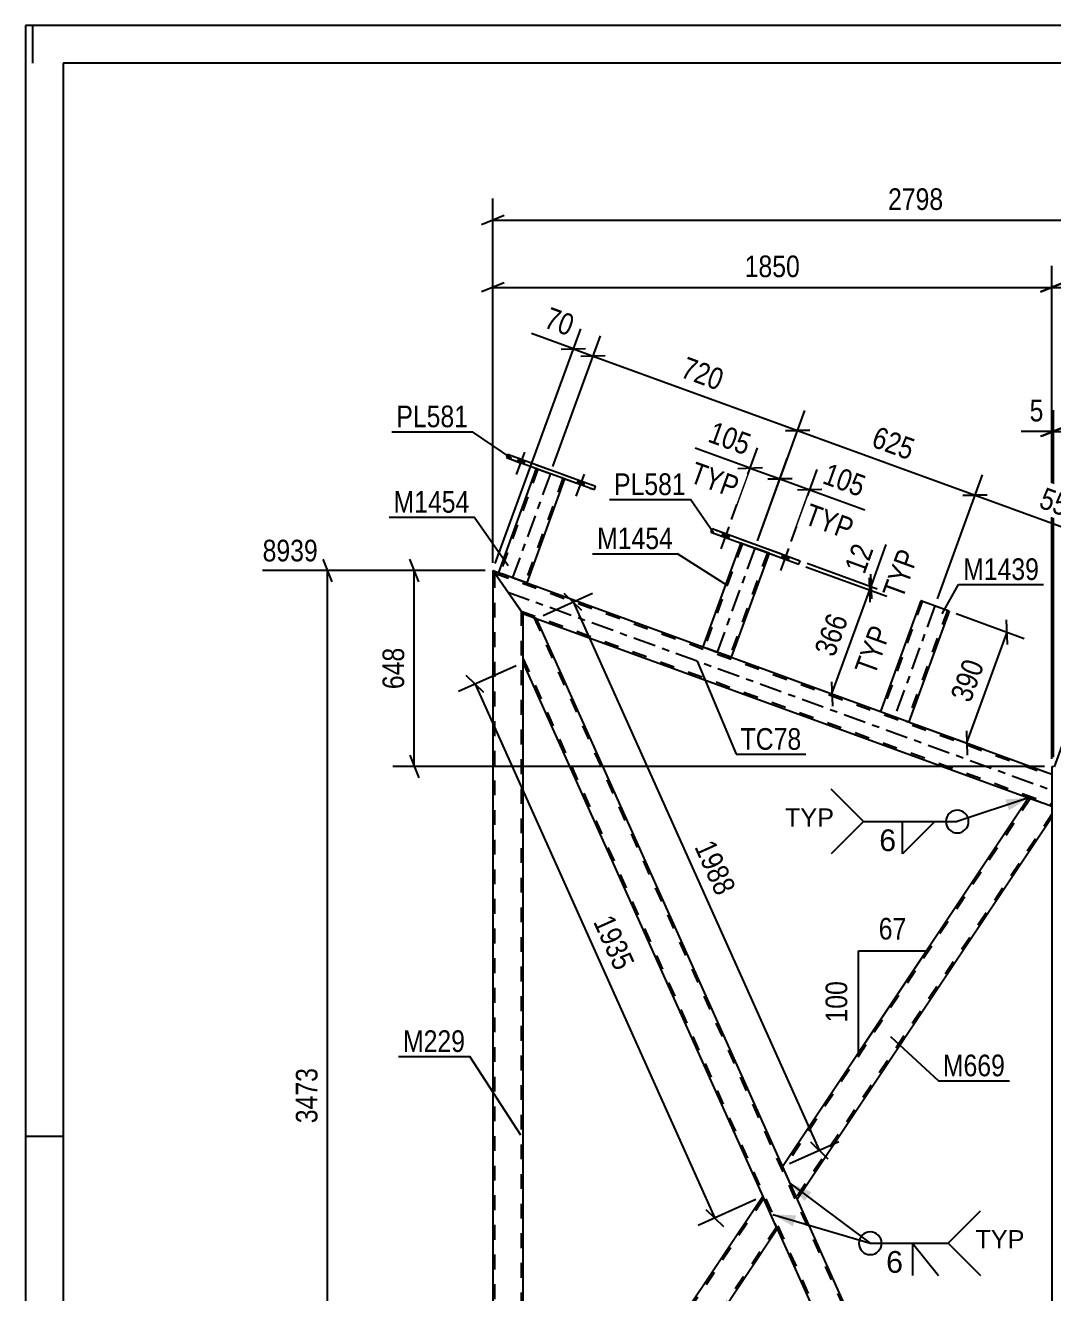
# Model space of a CAD drawing. Header units: millimetres. Extents: x 0 to 841, y 0 to 594.
# Drawn here: x 0 to 136, y 426.4 to 594 of the extents above; entities that cross this region are included whole.
import ezdxf

# ---------------------------------------------------------------- set-up
doc = ezdxf.new("R2010")
doc.units = ezdxf.units.MM
doc.linetypes.add('DXK_LINE_DOT2', pattern=[3.9198, 1.9599, -1.9599])
doc.linetypes.add('DXK_LINE_DOT3', pattern=[5.9187, 2.979, -0.9799, 0.9799, -0.9799])
doc.styles.add('Arial', font='arial.ttf', dxfattribs={"height": 0.2})
doc.styles.add('Arial Narrow', font='ARIALN.TTF', dxfattribs={"height": 0.2})

# ---------------------------------------------------------------- blocks, each defined once
blk = doc.blocks.new('Unknown-682348010-22620')
at = {"color": 5, "linetype": 'Continuous'}
for p, q in [((841, 594), (0, 594)), ((0, 594), (0, 0)), ((1, 589), (1, 594)), ((836, 589), (5, 589)), ((5, 589), (5, 5)), ((5, 447), (0, 447))]:
    blk.add_line(p, q, dxfattribs=at)
blk = doc.blocks.new('Part-682348010-18116 - 18049')
at = {"color": 2, "linetype": 'Continuous'}
for q in [(135.86, 340.47), (136.06, 495.96)]:
    blk.add_line((135.86, 495.96), q, dxfattribs=at)
blk = doc.blocks.new('Part-682348010-18052 - 18049')
at = {"color": 2, "linetype": 'Continuous'}
for p, q in [((62.34, 521.21), (61.86, 521.89)), ((61.86, 521.89), (62.61, 521.62)), ((62.34, 521.21), (65.86, 516.18)), ((64.54, 520.92), (89.67, 511.77)), ((67.62, 515.54), (132.78, 491.82)), ((91.6, 511.07), (113.16, 503.22)), ((116.47, 502.02), (135.86, 494.96))]:
    blk.add_line(p, q, dxfattribs=at)
at = {"color": 7, "linetype": 'DXK_LINE_DOT2'}
for p, q in [((61.86, 521.89), (62, 521.69)), ((62.1, 521.55), (135.86, 494.71)), ((62.61, 521.62), (64.54, 520.92)), ((65.62, 516.52), (135.86, 490.96)), ((65.86, 516.18), (67.62, 515.54)), ((89.67, 511.77), (91.6, 511.07)), ((113.16, 503.22), (116.47, 502.02)), ((135.86, 494.96), (135.86, 490.71)), ((132.78, 491.82), (135.86, 490.71))]:
    blk.add_line(p, q, dxfattribs=at)
at = {"color": 7, "linetype": 'DXK_LINE_DOT3'}
blk.add_line((63.86, 519.04), (135.86, 492.83), dxfattribs=at)
blk = doc.blocks.new('Part-682348010-18117 - 18049')
at = {"color": 2, "linetype": 'Continuous'}
for p, q in [((65.86, 516.18), (61.86, 521.89)), ((61.86, 521.89), (61.86, 383.25)), ((65.86, 509.7), (65.86, 391.55))]:
    blk.add_line(p, q, dxfattribs=at)
at = {"color": 7, "linetype": 'DXK_LINE_DOT2'}
for p, q in [((62.1, 521.55), (62.1, 383.5)), ((65.62, 516.52), (65.62, 387.16)), ((65.86, 516.18), (65.86, 509.7)), ((65.86, 391.55), (65.86, 387.41)), ((65.86, 387.41), (61.86, 383.25))]:
    blk.add_line(p, q, dxfattribs=at)
blk = doc.blocks.new('Bolt-682348010-43802 - 18049')
at = {"linetype": 'Continuous'}
for points in [[(65.12, 536.29), (65.95, 535.99), (66.11, 536.44), (65.29, 536.74)], [(73.02, 533.41), (73.84, 533.11), (74.01, 533.56), (73.18, 533.86)]]:
    blk.add_hatch(color=1, dxfattribs=at).paths.add_polyline_path(points)
at = {"color": 1, "linetype": 'Continuous'}
for p, q in [((66.04, 537.53), (64.97, 534.6)), ((65.29, 536.74), (65.12, 536.29)), ((66.11, 536.44), (65.95, 535.99)), ((73.94, 534.65), (72.87, 531.72)), ((73.18, 533.86), (73.02, 533.41)), ((74.01, 533.56), (73.84, 533.11))]:
    blk.add_line(p, q, dxfattribs=at)
blk = doc.blocks.new('Part-682348010-18055 - 18049')
at = {"color": 2, "linetype": 'Continuous'}
for p, q in [((97.58, 439.08), (65.86, 391.55)), ((99.52, 434.78), (97.58, 439.08)), ((67.38, 386.63), (99.52, 434.78)), ((65.86, 391.55), (65.86, 387.41))]:
    blk.add_line(p, q, dxfattribs=at)
at = {"color": 7, "linetype": 'DXK_LINE_DOT2'}
for p, q in [((97.7, 438.82), (65.86, 391.12)), ((99.4, 435.03), (67.15, 386.71)), ((65.86, 387.41), (66.14, 387.7)), ((66.37, 387.48), (66.03, 387.12)), ((66.14, 387.7), (66.37, 387.48)), ((66.03, 387.12), (67.38, 386.63))]:
    blk.add_line(p, q, dxfattribs=at)
blk = doc.blocks.new('Part-682348010-43798 - 18049')
at = {"color": 2, "linetype": 'Continuous'}
for p, q in [((118.49, 517.88), (113.16, 503.22)), ((122.25, 516.52), (116.92, 501.86)), ((118.49, 517.88), (118.49, 517.88)), ((122.25, 516.52), (118.49, 517.88)), ((122.25, 516.52), (122.25, 516.52)), ((113.16, 503.22), (116.92, 501.86))]:
    blk.add_line(p, q, dxfattribs=at)
at = {"color": 7, "linetype": 'DXK_LINE_DOT2'}
for p, q in [((118.71, 517.8), (113.39, 503.14)), ((122.02, 516.6), (116.69, 501.94)), ((122.25, 516.52), (118.49, 517.88)), ((118.49, 517.88), (118.49, 517.88)), ((118.71, 517.8), (118.71, 517.8)), ((118.73, 517.79), (118.76, 517.78)), ((122.02, 516.6), (122.02, 516.6)), ((122.25, 516.52), (122.25, 516.52)), ((113.16, 503.22), (116.92, 501.86))]:
    blk.add_line(p, q, dxfattribs=at)
at = {"color": 7, "linetype": 'DXK_LINE_DOT3'}
blk.add_line((120.37, 517.2), (115.04, 502.54), dxfattribs=at)
blk = doc.blocks.new('Part-682348010-18057 - 18049')
at = {"color": 2, "linetype": 'Continuous'}
for p, q in [((67.62, 515.54), (65.86, 516.18)), ((65.86, 516.18), (65.86, 509.7)), ((67.62, 515.54), (100.2, 443.01)), ((65.86, 509.7), (97.58, 439.08)), ((102.14, 438.7), (135.86, 363.63)), ((99.52, 434.78), (131.65, 363.24))]:
    blk.add_line(p, q, dxfattribs=at)
at = {"color": 7, "linetype": 'DXK_LINE_DOT2'}
for p, q in [((67.31, 515.65), (135.86, 363.04)), ((65.86, 510.29), (131.97, 363.12)), ((100.2, 443.01), (102.14, 438.7)), ((97.58, 439.08), (99.52, 434.78)), ((131.65, 363.24), (135.86, 361.71)), ((135.86, 361.71), (135.86, 363.63))]:
    blk.add_line(p, q, dxfattribs=at)
blk = doc.blocks.new('Part-682348010-18087 - 18049')
at = {"color": 2, "linetype": 'Continuous'}
for p, q in [((132.78, 491.82), (100.2, 443.01)), ((132.78, 491.82), (132.82, 491.81)), ((132.82, 491.81), (133.25, 491.66)), ((133.25, 491.66), (135.86, 490.71)), ((135.86, 489.23), (102.14, 438.7)), ((100.2, 443.01), (100.44, 442.49)), ((100.44, 442.49), (102.14, 438.7))]:
    blk.add_line(p, q, dxfattribs=at)
at = {"color": 7, "linetype": 'DXK_LINE_DOT2'}
for p, q in [((133.01, 491.74), (100.32, 442.75)), ((133.25, 491.66), (132.92, 491.78)), ((135.86, 489.66), (102.02, 438.96)), ((135.86, 490.71), (135.86, 489.23)), ((100.27, 442.86), (100.2, 443.01))]:
    blk.add_line(p, q, dxfattribs=at)
blk = doc.blocks.new('Bolt-682348010-43800 - 18049')
at = {"linetype": 'Continuous'}
for points in [[(92.19, 526.44), (93.01, 526.14), (93.18, 526.59), (92.35, 526.89)], [(100.08, 523.56), (100.91, 523.26), (101.07, 523.71), (100.24, 524.01)]]:
    blk.add_hatch(color=1, dxfattribs=at).paths.add_polyline_path(points)
at = {"color": 1, "linetype": 'Continuous'}
for p, q in [((93.1, 527.68), (92.04, 524.75)), ((92.35, 526.89), (92.19, 526.44)), ((93.18, 526.59), (93.01, 526.14)), ((101, 524.8), (99.93, 521.87)), ((100.24, 524.01), (100.08, 523.56)), ((101.07, 523.71), (100.91, 523.26))]:
    blk.add_line(p, q, dxfattribs=at)
blk = doc.blocks.new('Part-682348010-43795 - 18049')
at = {"color": 2, "linetype": 'Continuous'}
for p, q in [((90.88, 527.42), (90.72, 526.97)), ((90.72, 526.97), (102.37, 522.73)), ((90.88, 527.42), (102.54, 523.18)), ((102.37, 522.73), (102.54, 523.18))]:
    blk.add_line(p, q, dxfattribs=at)
at = {"color": 7, "linetype": 'DXK_LINE_DOT2'}
for p, q in [((90.72, 526.97), (102.37, 522.73)), ((90.88, 527.42), (102.54, 523.18))]:
    blk.add_line(p, q, dxfattribs=at)
blk = doc.blocks.new('Part-682348010-43796 - 18049')
at = {"color": 2, "linetype": 'Continuous'}
for p, q in [((67.6, 535.38), (62.61, 521.62)), ((71.36, 534.02), (66.36, 520.26)), ((62.61, 521.62), (63.06, 521.46)), ((66.36, 520.26), (63.06, 521.46))]:
    blk.add_line(p, q, dxfattribs=at)
at = {"color": 7, "linetype": 'DXK_LINE_DOT2'}
for p, q in [((67.83, 535.3), (62.83, 521.54)), ((71.36, 534.02), (67.6, 535.38)), ((67.6, 535.38), (67.6, 535.38)), ((67.6, 535.38), (71.36, 534.02)), ((67.6, 535.38), (67.6, 535.38)), ((67.83, 535.3), (67.83, 535.3)), ((71.14, 534.1), (66.14, 520.34)), ((71.14, 534.1), (71.14, 534.1)), ((71.36, 534.02), (71.36, 534.02)), ((71.36, 534.02), (71.36, 534.02)), ((71.36, 534.02), (71.36, 534.02)), ((62.61, 521.62), (66.36, 520.26)), ((62.83, 521.54), (62.85, 521.53)), ((62.85, 521.53), (62.97, 521.49))]:
    blk.add_line(p, q, dxfattribs=at)
at = {"color": 7, "linetype": 'DXK_LINE_DOT3'}
blk.add_line((69.48, 534.7), (64.48, 520.94), dxfattribs=at)
blk = doc.blocks.new('Part-682348010-43794 - 18049')
at = {"color": 2, "linetype": 'Continuous'}
for p, q in [((94.67, 525.53), (89.67, 511.77)), ((98.42, 524.17), (93.43, 510.41)), ((89.67, 511.77), (90.12, 511.61)), ((93.43, 510.41), (90.12, 511.61))]:
    blk.add_line(p, q, dxfattribs=at)
at = {"color": 7, "linetype": 'DXK_LINE_DOT2'}
for p, q in [((94.89, 525.45), (89.89, 511.69)), ((98.43, 524.17), (94.67, 525.53)), ((94.67, 525.53), (94.67, 525.53)), ((94.67, 525.53), (98.43, 524.17)), ((94.67, 525.53), (94.67, 525.53)), ((94.89, 525.45), (94.89, 525.45)), ((98.2, 524.25), (93.2, 510.49)), ((98.2, 524.25), (98.2, 524.25)), ((98.43, 524.17), (98.42, 524.17)), ((98.42, 524.17), (98.43, 524.17)), ((98.43, 524.17), (98.43, 524.17)), ((89.67, 511.77), (93.43, 510.41)), ((89.89, 511.69), (89.91, 511.68)), ((89.91, 511.68), (90.03, 511.64))]:
    blk.add_line(p, q, dxfattribs=at)
at = {"color": 7, "linetype": 'DXK_LINE_DOT3'}
blk.add_line((96.55, 524.85), (91.55, 511.09), dxfattribs=at)
blk = doc.blocks.new('Part-682348010-43797 - 18049')
at = {"color": 2, "linetype": 'Continuous'}
for p, q in [((63.82, 537.27), (63.66, 536.82)), ((63.66, 536.82), (75.31, 532.58)), ((63.82, 537.27), (75.47, 533.03)), ((75.31, 532.58), (75.47, 533.03))]:
    blk.add_line(p, q, dxfattribs=at)
at = {"color": 7, "linetype": 'DXK_LINE_DOT2'}
for p, q in [((63.66, 536.82), (75.31, 532.58)), ((63.82, 537.27), (75.47, 533.03))]:
    blk.add_line(p, q, dxfattribs=at)
blk = doc.blocks.new('Bolt-682348010-43799 - 18049')
at = {"linetype": 'Continuous'}
for points in [[(92.19, 526.44), (93.01, 526.14), (93.18, 526.59), (92.35, 526.89)], [(100.08, 523.56), (100.91, 523.26), (101.07, 523.71), (100.24, 524.01)]]:
    blk.add_hatch(color=1, dxfattribs=at).paths.add_polyline_path(points)
at = {"color": 1, "linetype": 'Continuous'}
for p, q in [((93.1, 527.68), (92.04, 524.75)), ((92.35, 526.89), (92.19, 526.44)), ((93.18, 526.59), (93.01, 526.14)), ((101, 524.8), (99.93, 521.87)), ((100.24, 524.01), (100.08, 523.56)), ((101.07, 523.71), (100.91, 523.26))]:
    blk.add_line(p, q, dxfattribs=at)
blk = doc.blocks.new('Bolt-682348010-43801 - 18049')
at = {"linetype": 'Continuous'}
for points in [[(65.12, 536.29), (65.95, 535.99), (66.11, 536.44), (65.29, 536.74)], [(73.02, 533.41), (73.84, 533.11), (74.01, 533.56), (73.18, 533.86)]]:
    blk.add_hatch(color=1, dxfattribs=at).paths.add_polyline_path(points)
at = {"color": 1, "linetype": 'Continuous'}
for p, q in [((66.04, 537.53), (64.97, 534.6)), ((65.29, 536.74), (65.12, 536.29)), ((66.11, 536.44), (65.95, 535.99)), ((73.94, 534.65), (72.87, 531.72)), ((73.18, 533.86), (73.02, 533.41)), ((74.01, 533.56), (73.84, 533.11))]:
    blk.add_line(p, q, dxfattribs=at)
blk = doc.blocks.new('StraightDimension-682348010-34997 - 18049')
at = {"color": 7, "linetype": 'Continuous'}
for p, q in [((64.95, 509.29), (57.33, 505.87)), ((60.68, 505.73), (58.36, 507.98)), ((59.52, 506.86), (91.24, 436.23)), ((96.67, 438.67), (89.05, 435.25)), ((90.08, 437.36), (92.4, 435.11))]:
    blk.add_line(p, q, dxfattribs=at)
at = {"color": 0}
blk.add_wipeout([(77.81, 467.97), (81.64, 469.69), (78.15, 477.46), (74.32, 475.73)], dxfattribs=at)
at = {"color": 3, "style": 'Arial Narrow'}
blk.add_text('1935', height=2.863, rotation=-65.8099, dxfattribs=at).set_placement((75.11, 475.43))
blk = doc.blocks.new('StraightDimension-682348010-48130 - 18049')
at = {"color": 7, "linetype": 'Continuous'}
for p, q in [((96.89, 525.79), (100.84, 536.68)), ((101.34, 525.74), (104.79, 535.25)), ((98.26, 533.95), (101.49, 534.06)), ((99.87, 534.01), (103.82, 532.57)), ((105.43, 532.62), (102.2, 532.52))]:
    blk.add_line(p, q, dxfattribs=at)
at = {"color": 0}
blk.add_wipeout([(110.85, 530.82), (112.29, 534.76), (106, 537.04), (104.57, 533.1)], dxfattribs=at)
at = {"color": 7, "linetype": 'Continuous'}
blk.add_line((103.82, 532.57), (111.09, 529.93), dxfattribs=at)
at = {"color": 0, "linetype": 'Continuous'}
blk.add_wipeout([(109.28, 525.16), (110.71, 529.11), (103.58, 531.7), (102.14, 527.75)], dxfattribs=at)
at = {"color": 7, "linetype": 'Continuous'}
blk.add_line((103.82, 532.57), (111.09, 529.93), dxfattribs=at)
at = {"color": 3, "style": 'Arial Narrow'}
blk.add_text('105', height=2.863, rotation=-19.9618, dxfattribs=at).set_placement((105.34, 533.46))
at = {"color": 3, "linetype": 'Continuous', "style": 'Arial Narrow'}
blk.add_text('TYP', height=2.863, rotation=-19.9618, dxfattribs=at).set_placement((102.91, 528.11))
blk = doc.blocks.new('StraightDimension-682348010-48107 - 18049')
at = {"color": 7, "linetype": 'Continuous'}
for p, q in [((103.31, 522.39), (114.01, 518.49)), ((103.47, 522.84), (114.18, 518.94)), ((111.87, 521.38), (111.97, 518.15)), ((111.81, 517.7), (111.71, 520.92)), ((111.76, 519.31), (111.92, 519.76))]:
    blk.add_line(p, q, dxfattribs=at)
at = {"color": 0}
blk.add_wipeout([(113.06, 525.07), (109.11, 526.51), (107.45, 521.95), (111.4, 520.51)], dxfattribs=at)
at = {"color": 7, "linetype": 'Continuous'}
blk.add_line((111.92, 519.76), (113.94, 525.31), dxfattribs=at)
at = {"color": 0, "linetype": 'Continuous'}
blk.add_wipeout([(119.02, 524.36), (115.08, 525.79), (112.48, 518.66), (116.43, 517.23)], dxfattribs=at)
at = {"color": 7, "linetype": 'Continuous'}
blk.add_line((111.92, 519.76), (113.94, 525.31), dxfattribs=at)
at = {"color": 3, "style": 'Arial Narrow'}
blk.add_text('12', height=2.863, rotation=69.9925, dxfattribs=at).set_placement((111.04, 521.28))
at = {"color": 3, "linetype": 'Continuous', "style": 'Arial Narrow'}
blk.add_text('TYP', height=2.863, rotation=69.9925, dxfattribs=at).set_placement((116.07, 517.99))
blk = doc.blocks.new('StraightDimension-682348010-34611 - 18049')
at = {"color": 7, "linetype": 'Continuous'}
for p, q in [((52.08, 520.39), (50.88, 523.39)), ((60.86, 521.89), (48.63, 521.89)), ((51.48, 495.96), (51.48, 521.89)), ((50.88, 497.46), (52.08, 494.46)), ((134.86, 495.96), (48.63, 495.96))]:
    blk.add_line(p, q, dxfattribs=at)
at = {"color": 0}
blk.add_wipeout([(50.73, 512.27), (46.53, 512.27), (46.53, 505.59), (50.73, 505.59)], dxfattribs=at)
at = {"color": 3, "style": 'Arial Narrow'}
blk.add_text('648', height=2.863, rotation=90.0002, dxfattribs=at).set_placement((50.13, 506.19))
blk = doc.blocks.new('StraightDimension-682348010-34671 - 18049')
at = {"color": 7, "linetype": 'Continuous'}
for p, q in [((40.61, 520.39), (39.41, 523.39)), ((60.86, 521.89), (31.4, 521.89)), ((40.01, 382.96), (40.01, 521.89)), ((39.41, 384.46), (40.61, 381.46)), ((61.03, 382.96), (31.4, 382.96))]:
    blk.add_line(p, q, dxfattribs=at)
at = {"color": 0, "linetype": 'Continuous'}
blk.add_wipeout([(39.31, 522.49), (39.31, 526.69), (30.8, 526.69), (30.8, 522.49)], dxfattribs=at)
at = {"color": 0}
blk.add_wipeout([(39.26, 456.68), (35.06, 456.68), (35.06, 448.17), (39.26, 448.17)], dxfattribs=at)
at = {"color": 3, "linetype": 'Continuous', "style": 'Arial Narrow'}
blk.add_text('8939', height=2.863, dxfattribs=at).set_placement((31.4, 523.09))
at = {"color": 3, "style": 'Arial Narrow'}
blk.add_text('3473', height=2.863, rotation=90.0002, dxfattribs=at).set_placement((38.66, 448.77))
blk = doc.blocks.new('AngleDimension-682348010-34931 - 18049')
at = {"color": 7, "linetype": 'Continuous'}
for p, q in [((110.27, 471.57), (119.26, 471.57)), ((110.27, 458.09), (119.26, 471.57)), ((110.27, 458.09), (110.27, 471.57)), ((118.88, 470.99), (119.26, 471.57))]:
    blk.add_line(p, q, dxfattribs=at)
at = {"color": 0}
for points in [[(117.2, 472.47), (117.2, 476.67), (112.34, 476.67), (112.34, 472.47)], [(109.37, 468.17), (105.17, 468.17), (105.17, 461.49), (109.37, 461.49)]]:
    blk.add_wipeout(points, dxfattribs=at)
at = {"color": 3, "style": 'Arial Narrow'}
blk.add_text('67', height=2.863, dxfattribs=at).set_placement((112.94, 473.07))
blk.add_text('100', height=2.863, rotation=90.0002, dxfattribs=at).set_placement((108.77, 462.09))
blk = doc.blocks.new('StraightDimension-682348010-34964 - 18049')
at = {"color": 7, "linetype": 'Continuous'}
for p, q in [((68.54, 515.95), (75.08, 518.89)), ((73.64, 516.6), (71.32, 518.84)), ((72.48, 517.72), (105.06, 445.19)), ((101.12, 443.42), (107.66, 446.36)), ((103.9, 446.31), (106.22, 444.07))]:
    blk.add_line(p, q, dxfattribs=at)
at = {"color": 0}
blk.add_wipeout([(91.2, 477.88), (95.03, 479.6), (91.54, 487.37), (87.71, 485.65)], dxfattribs=at)
at = {"color": 3, "style": 'Arial Narrow'}
blk.add_text('1988', height=2.863, rotation=-65.8099, dxfattribs=at).set_placement((88.5, 485.34))
blk = doc.blocks.new('StraightDimension-682348010-40985 - 18049')
at = {"color": 7, "linetype": 'Continuous'}
for p, q in [((61.86, 522.89), (61.86, 571.08)), ((173.79, 493.44), (173.79, 571.08)), ((63.36, 568.83), (60.36, 567.63)), ((172.29, 567.63), (175.29, 568.83)), ((61.86, 568.23), (173.79, 568.23))]:
    blk.add_line(p, q, dxfattribs=at)
at = {"color": 0}
blk.add_wipeout([(122.08, 568.98), (122.08, 573.18), (113.57, 573.18), (113.57, 568.98)], dxfattribs=at)
at = {"color": 3, "style": 'Arial Narrow'}
blk.add_text('2798', height=2.863, dxfattribs=at).set_placement((114.17, 569.58))
blk = doc.blocks.new('StraightDimension-682348010-47891 - 18049')
at = {"color": 7, "linetype": 'Continuous'}
for p, q in [((136.06, 497.2), (136.06, 543.11)), ((155.66, 497.2), (155.66, 543.11)), ((137.56, 540.86), (134.56, 539.66)), ((136.06, 540.26), (155.66, 540.26)), ((154.16, 539.66), (157.16, 540.86))]:
    blk.add_line(p, q, dxfattribs=at)
at = {"color": 0}
blk.add_wipeout([(149.2, 541.01), (149.2, 545.21), (142.52, 545.21), (142.52, 541.01)], dxfattribs=at)
at = {"color": 3, "style": 'Arial Narrow'}
blk.add_text('490', height=2.863, dxfattribs=at).set_placement((143.12, 541.61))
blk = doc.blocks.new('StraightDimension-682348010-41191 - 18049')
at = {"color": 7, "linetype": 'Continuous'}
for p, q in [((135.86, 496.96), (135.86, 562.19)), ((155.86, 496.96), (155.86, 562.19)), ((137.36, 559.94), (134.36, 558.74)), ((154.36, 558.74), (157.36, 559.94)), ((135.86, 559.34), (155.86, 559.34))]:
    blk.add_line(p, q, dxfattribs=at)
at = {"color": 0}
blk.add_wipeout([(149.2, 560.09), (149.2, 564.29), (142.52, 564.29), (142.52, 560.09)], dxfattribs=at)
at = {"color": 3, "style": 'Arial Narrow'}
blk.add_text('500', height=2.863, dxfattribs=at).set_placement((143.12, 560.69))
blk = doc.blocks.new('StraightDimension-682348010-41192 - 18049')
at = {"color": 7, "linetype": 'Continuous'}
for p, q in [((61.86, 522.89), (61.86, 562.19)), ((135.86, 496.96), (135.86, 562.19)), ((63.36, 559.94), (60.36, 558.74)), ((134.36, 558.74), (137.36, 559.94)), ((61.86, 559.34), (135.86, 559.34))]:
    blk.add_line(p, q, dxfattribs=at)
at = {"color": 0}
blk.add_wipeout([(103.12, 560.09), (103.12, 564.29), (94.6, 564.29), (94.6, 560.09)], dxfattribs=at)
at = {"color": 3, "style": 'Arial Narrow'}
blk.add_text('1850', height=2.863, dxfattribs=at).set_placement((95.2, 560.69))
blk = doc.blocks.new('StraightDimension-682348010-47892 - 18049')
at = {"color": 7, "linetype": 'Continuous'}
for p, q in [((135.86, 496.96), (135.86, 543.11)), ((136.06, 497.2), (136.06, 543.11)), ((134.36, 539.66), (137.36, 540.86)), ((137.56, 540.86), (134.56, 539.66)), ((135.86, 540.26), (136.06, 540.26))]:
    blk.add_line(p, q, dxfattribs=at)
at = {"color": 0}
blk.add_wipeout([(135.33, 541.01), (135.33, 545.21), (132.31, 545.21), (132.31, 541.01)], dxfattribs=at)
at = {"color": 7, "linetype": 'Continuous'}
blk.add_line((135.86, 540.26), (131.78, 540.26), dxfattribs=at)
blk.add_line((135.86, 540.26), (131.78, 540.26), dxfattribs=at)
at = {"color": 3, "style": 'Arial Narrow'}
blk.add_text('5', height=2.86, dxfattribs=at).set_placement((132.91, 541.61))
blk = doc.blocks.new('StraightDimension-682348010-48047 - 18049')
at = {"color": 7, "linetype": 'Continuous'}
for p, q in [((120.71, 518.14), (126.67, 534.52)), ((127.31, 531.89), (124.08, 531.79)), ((125.7, 531.84), (146.52, 524.26)), ((136.2, 495.9), (147.5, 526.94)), ((144.91, 524.21), (148.14, 524.31))]:
    blk.add_line(p, q, dxfattribs=at)
at = {"color": 0}
blk.add_wipeout([(139.51, 527.61), (140.94, 531.56), (134.66, 533.85), (133.23, 529.9)], dxfattribs=at)
at = {"color": 3, "style": 'Arial Narrow'}
blk.add_text('554', height=2.863, rotation=-20.002, dxfattribs=at).set_placement((133.99, 530.26))
blk = doc.blocks.new('StraightDimension-682348010-48048 - 18049')
at = {"color": 7, "linetype": 'Continuous'}
for p, q in [((96.89, 525.79), (103.18, 543.07)), ((103.82, 540.45), (100.59, 540.34)), ((102.2, 540.39), (125.7, 531.84)), ((120.71, 518.14), (126.67, 534.52)), ((124.08, 531.79), (127.31, 531.89))]:
    blk.add_line(p, q, dxfattribs=at)
at = {"color": 0}
blk.add_wipeout([(117.35, 535.68), (118.78, 539.63), (112.5, 541.91), (111.07, 537.97)], dxfattribs=at)
at = {"color": 3, "style": 'Arial Narrow'}
blk.add_text('625', height=2.863, rotation=-20.002, dxfattribs=at).set_placement((111.83, 538.33))
blk = doc.blocks.new('StraightDimension-682348010-48049 - 18049')
at = {"color": 7, "linetype": 'Continuous'}
for p, q in [((69.82, 535.64), (76.11, 552.92)), ((76.75, 550.3), (73.53, 550.19)), ((75.14, 550.24), (102.2, 540.39)), ((96.89, 525.79), (103.18, 543.07)), ((100.59, 540.34), (103.82, 540.45))]:
    blk.add_line(p, q, dxfattribs=at)
at = {"color": 0}
blk.add_wipeout([(92.07, 544.88), (93.51, 548.83), (87.22, 551.11), (85.79, 547.17)], dxfattribs=at)
at = {"color": 3, "style": 'Arial Narrow'}
blk.add_text('720', height=2.863, rotation=-20.002, dxfattribs=at).set_placement((86.56, 547.53))
blk = doc.blocks.new('StraightDimension-682348010-48131 - 18049')
at = {"color": 7, "linetype": 'Continuous'}
for p, q in [((93.45, 528.62), (96.9, 538.12)), ((96.89, 525.79), (100.84, 536.69)), ((94.31, 535.39), (97.54, 535.49)), ((95.93, 535.44), (99.87, 534.01)), ((101.49, 534.06), (98.26, 533.96))]:
    blk.add_line(p, q, dxfattribs=at)
at = {"color": 0}
blk.add_wipeout([(95.69, 536.33), (97.12, 540.27), (90.84, 542.56), (89.4, 538.61)], dxfattribs=at)
at = {"color": 7, "linetype": 'Continuous'}
blk.add_line((95.93, 535.44), (88.66, 538.08), dxfattribs=at)
at = {"color": 0, "linetype": 'Continuous'}
blk.add_wipeout([(94.11, 530.68), (95.55, 534.63), (88.42, 537.22), (86.98, 533.27)], dxfattribs=at)
at = {"color": 7, "linetype": 'Continuous'}
blk.add_line((95.93, 535.44), (88.66, 538.08), dxfattribs=at)
at = {"color": 3, "style": 'Arial Narrow'}
blk.add_text('105', height=2.863, rotation=-19.9618, dxfattribs=at).set_placement((90.17, 538.97))
at = {"color": 3, "linetype": 'Continuous', "style": 'Arial Narrow'}
blk.add_text('TYP', height=2.863, rotation=-19.9618, dxfattribs=at).set_placement((87.75, 533.63))
blk = doc.blocks.new('StraightDimension-682348010-48050 - 18049')
at = {"color": 7, "linetype": 'Continuous'}
for p, q in [((62.2, 522.83), (73.5, 553.87)), ((69.82, 535.64), (76.11, 552.92)), ((70.91, 551.15), (74.14, 551.25)), ((72.53, 551.2), (75.14, 550.24)), ((76.75, 550.3), (73.53, 550.19))]:
    blk.add_line(p, q, dxfattribs=at)
at = {"color": 0}
blk.add_wipeout([(72.29, 552.08), (73.73, 556.03), (69.16, 557.69), (67.73, 553.74)], dxfattribs=at)
at = {"color": 7, "linetype": 'Continuous'}
blk.add_line((72.53, 551.2), (66.98, 553.22), dxfattribs=at)
blk.add_line((72.53, 551.2), (66.98, 553.22), dxfattribs=at)
at = {"color": 3, "style": 'Arial Narrow'}
blk.add_text('70', height=2.863, rotation=-20.002, dxfattribs=at).set_placement((68.49, 554.1))
blk = doc.blocks.new('StraightDimension-682348010-48108 - 18049')
at = {"color": 7, "linetype": 'Continuous'}
for p, q in [((103.31, 522.39), (114.01, 518.49)), ((111.81, 517.7), (111.71, 520.92)), ((106.75, 505.55), (111.76, 519.31)), ((94.37, 510.06), (109.01, 504.73)), ((106.7, 507.17), (106.8, 503.94))]:
    blk.add_line(p, q, dxfattribs=at)
at = {"color": 0}
blk.add_wipeout([(109.69, 515.83), (105.75, 517.27), (103.46, 510.99), (107.41, 509.55)], dxfattribs=at)
at = {"color": 0, "linetype": 'Continuous'}
blk.add_wipeout([(115.35, 514.25), (111.4, 515.69), (108.8, 508.56), (112.75, 507.12)], dxfattribs=at)
at = {"color": 3, "style": 'Arial Narrow'}
blk.add_text('366', height=2.863, rotation=69.9925, dxfattribs=at).set_placement((107.05, 510.32))
at = {"color": 3, "linetype": 'Continuous', "style": 'Arial Narrow'}
blk.add_text('TYP', height=2.863, rotation=69.9925, dxfattribs=at).set_placement((112.39, 507.89))
blk = doc.blocks.new('StraightDimension-682348010-48141 - 18049')
at = {"color": 7, "linetype": 'Continuous'}
for p, q in [((123.19, 516.18), (132.18, 512.91)), ((129.97, 512.11), (129.87, 515.34)), ((124.6, 499.07), (129.92, 513.73)), ((117.86, 501.51), (126.85, 498.25)), ((124.55, 500.68), (124.65, 497.45))]:
    blk.add_line(p, q, dxfattribs=at)
at = {"color": 0}
blk.add_wipeout([(127.7, 509.8), (123.75, 511.23), (121.47, 504.95), (125.41, 503.51)], dxfattribs=at)
at = {"color": 3, "style": 'Arial Narrow'}
blk.add_text('390', height=2.863, rotation=70.0384, dxfattribs=at).set_placement((125.06, 504.28))
blk = doc.blocks.new('Mark-682348010-34865 - 18049')
at = {"color": 0}
blk.add_wipeout([(102.7, 498.17), (102.7, 501.17), (94.66, 501.17), (94.66, 498.17)], dxfattribs=at)
blk.add_wipeout([(102.7, 498.17), (102.7, 501.17), (94.66, 501.17), (94.66, 498.17)], dxfattribs=at)
at = {"color": 30, "linetype": 'Continuous'}
for p, q in [((88.89, 509.9), (94.06, 497.57)), ((94.06, 497.57), (103.3, 497.57))]:
    blk.add_line(p, q, dxfattribs=at)
at = {"color": 3, "style": 'Arial Narrow'}
blk.add_text('TC78', height=2.863, dxfattribs=at).set_placement((94.66, 498.17))
blk = doc.blocks.new('Mark-682348010-43877 - 18049')
at = {"color": 0}
blk.add_wipeout([(87.41, 531.87), (87.41, 534.87), (77.91, 534.87), (77.91, 531.87)], dxfattribs=at)
blk.add_wipeout([(87.41, 531.87), (87.41, 534.87), (77.91, 534.87), (77.91, 531.87)], dxfattribs=at)
at = {"color": 30, "linetype": 'Continuous'}
for p in [(77.31, 531.27), (91.06, 526.85)]:
    blk.add_line(p, (88.01, 531.27), dxfattribs=at)
at = {"color": 3, "style": 'Arial Narrow'}
blk.add_text('PL581', height=2.863, dxfattribs=at).set_placement((77.91, 531.87))
blk = doc.blocks.new('Mark-682348010-34892 - 18049')
at = {"color": 0}
blk.add_wipeout([(129.65, 454.98), (129.65, 457.98), (121.43, 457.98), (121.43, 454.98)], dxfattribs=at)
blk.add_wipeout([(129.65, 454.98), (129.65, 457.98), (121.43, 457.98), (121.43, 454.98)], dxfattribs=at)
at = {"color": 30, "linetype": 'Continuous'}
for p, q in [((114.49, 460.26), (120.83, 454.38)), ((120.83, 454.38), (130.25, 454.38))]:
    blk.add_line(p, q, dxfattribs=at)
at = {"color": 3, "style": 'Arial Narrow'}
blk.add_text('M669', height=2.863, dxfattribs=at).set_placement((121.43, 454.98))
blk = doc.blocks.new('Mark-682348010-34901 - 18049')
at = {"color": 0}
blk.add_wipeout([(58.21, 458.2), (58.21, 461.2), (49.98, 461.2), (49.98, 458.2)], dxfattribs=at)
blk.add_wipeout([(58.21, 458.2), (58.21, 461.2), (49.98, 461.2), (49.98, 458.2)], dxfattribs=at)
at = {"color": 30, "linetype": 'Continuous'}
for p in [(49.38, 457.6), (65.58, 447.2)]:
    blk.add_line(p, (58.81, 457.6), dxfattribs=at)
at = {"color": 3, "style": 'Arial Narrow'}
blk.add_text('M229', height=2.863, dxfattribs=at).set_placement((49.98, 458.2))
blk = doc.blocks.new('WeldMark-682348010-35387 - 18049')
at = {"linetype": 'Continuous'}
for points in [[(103.12, 438.46), (101.17, 440.86), (104.02, 439.66)], [(101.58, 435.14), (98.91, 436.71), (102, 436.58)]]:
    blk.add_hatch(color=30, dxfattribs=at).paths.add_polyline_path(points)
at = {"color": 30, "linetype": 'Continuous'}
for p in [(101.17, 440.86), (98.91, 436.71)]:
    blk.add_line(p, (111.82, 432.89), dxfattribs=at)
at = {"color": 3, "linetype": 'Continuous'}
for p, q in [((122.14, 432.89), (126.43, 437.18)), ((117.43, 432.89), (120.85, 428.61)), ((117.43, 432.89), (117.43, 428.61)), ((122.14, 432.89), (126.43, 428.61))]:
    blk.add_line(p, q, dxfattribs=at)
blk.add_arc((111.82, 432.89), 1.5, 90, 270, dxfattribs=at)
at = {"color": 0}
blk.add_wipeout([(116.34, 428.79), (116.34, 432.19), (113.72, 432.19), (113.72, 428.79)], dxfattribs=at)
at = {"color": 30, "linetype": 'Continuous'}
blk.add_line((111.82, 432.89), (122.14, 432.89), dxfattribs=at)
at = {"color": 3, "linetype": 'Continuous'}
blk.add_arc((111.82, 432.89), 1.5, 270, 90, dxfattribs=at)
at = {"color": 3, "style": 'Arial'}
blk.add_text('6', height=2.87, dxfattribs=at).set_placement((113.92, 428.99))
at = {"color": 0, "linetype": 'Continuous'}
blk.add_wipeout([(132.22, 432.24), (132.22, 434.74), (125.74, 434.74), (125.74, 432.24)], dxfattribs=at)
blk.add_wipeout([(132.22, 432.24), (132.22, 434.74), (125.74, 434.74), (125.74, 432.24)], dxfattribs=at)
at = {"color": 3, "linetype": 'Continuous', "style": 'Arial'}
blk.add_text('TYP', height=2.388, dxfattribs=at).set_placement((125.74, 432.24))
blk = doc.blocks.new('WeldMark-682348010-35823 - 18049')
at = {"linetype": 'Continuous'}
blk.add_hatch(color=30, dxfattribs=at).paths.add_polyline_path([(129.7, 491.59), (132.78, 491.82), (130.17, 490.16)])
at = {"color": 3, "linetype": 'Continuous'}
for q in [(106.63, 492.96), (106.63, 484.39)]:
    blk.add_line((110.91, 488.67), q, dxfattribs=at)
at = {"color": 30, "linetype": 'Continuous'}
blk.add_line((132.78, 491.82), (123.34, 488.67), dxfattribs=at)
at = {"color": 3, "linetype": 'Continuous'}
for start, end in [(90, 270), (270, 90)]:
    blk.add_arc((123.34, 488.67), 1.5, start, end, dxfattribs=at)
at = {"color": 0}
blk.add_wipeout([(115.44, 484.57), (115.44, 487.97), (112.81, 487.97), (112.81, 484.57)], dxfattribs=at)
at = {"color": 30, "linetype": 'Continuous'}
blk.add_line((110.91, 488.67), (123.34, 488.67), dxfattribs=at)
at = {"color": 3, "linetype": 'Continuous'}
for p, q in [((116.09, 488.67), (120.38, 488.67)), ((120.38, 488.67), (116.09, 484.39)), ((116.09, 484.39), (116.09, 488.67))]:
    blk.add_line(p, q, dxfattribs=at)
at = {"color": 3, "style": 'Arial'}
blk.add_text('6', height=2.87, dxfattribs=at).set_placement((113.01, 484.77))
at = {"color": 0, "linetype": 'Continuous'}
blk.add_wipeout([(107.01, 488.02), (107.01, 490.52), (100.53, 490.52), (100.53, 488.02)], dxfattribs=at)
blk.add_wipeout([(107.01, 488.02), (107.01, 490.52), (100.53, 490.52), (100.53, 488.02)], dxfattribs=at)
at = {"color": 3, "linetype": 'Continuous', "style": 'Arial'}
blk.add_text('TYP', height=2.388, dxfattribs=at).set_placement((100.53, 488.02))
blk = doc.blocks.new('Mark-682348010-43880 - 18049')
at = {"color": 0}
blk.add_wipeout([(85.72, 524.71), (85.72, 527.71), (75.67, 527.71), (75.67, 524.71)], dxfattribs=at)
blk.add_wipeout([(85.72, 524.71), (85.72, 527.71), (75.67, 527.71), (75.67, 524.71)], dxfattribs=at)
at = {"color": 30, "linetype": 'Continuous'}
for p in [(75.07, 524.11), (92.96, 519.86)]:
    blk.add_line(p, (86.32, 524.11), dxfattribs=at)
at = {"color": 3, "style": 'Arial Narrow'}
blk.add_text('M1454', height=2.863, dxfattribs=at).set_placement((75.67, 524.71))
blk = doc.blocks.new('Mark-682348010-43883 - 18049')
at = {"color": 0}
blk.add_wipeout([(58.79, 529.53), (58.79, 532.53), (48.73, 532.53), (48.73, 529.53)], dxfattribs=at)
blk.add_wipeout([(58.79, 529.53), (58.79, 532.53), (48.73, 532.53), (48.73, 529.53)], dxfattribs=at)
at = {"color": 30, "linetype": 'Continuous'}
for p in [(48.13, 528.93), (63.91, 522.5)]:
    blk.add_line(p, (59.39, 528.93), dxfattribs=at)
at = {"color": 3, "style": 'Arial Narrow'}
blk.add_text('M1454', height=2.863, dxfattribs=at).set_placement((48.73, 529.53))
blk = doc.blocks.new('Mark-682348010-43886 - 18049')
at = {"color": 0}
blk.add_wipeout([(134.16, 520.63), (134.16, 523.63), (124.11, 523.63), (124.11, 520.63)], dxfattribs=at)
blk.add_wipeout([(134.16, 520.63), (134.16, 523.63), (124.11, 523.63), (124.11, 520.63)], dxfattribs=at)
at = {"color": 30, "linetype": 'Continuous'}
for p, q in [((121.32, 516.16), (123.51, 520.03)), ((123.51, 520.03), (134.76, 520.03))]:
    blk.add_line(p, q, dxfattribs=at)
at = {"color": 3, "style": 'Arial Narrow'}
blk.add_text('M1439', height=2.863, dxfattribs=at).set_placement((124.11, 520.63))
blk = doc.blocks.new('Mark-682348010-49282 - 18049')
at = {"color": 0}
blk.add_wipeout([(58.6, 540.84), (58.6, 543.84), (49.1, 543.84), (49.1, 540.84)], dxfattribs=at)
blk.add_wipeout([(58.6, 540.84), (58.6, 543.84), (49.1, 543.84), (49.1, 540.84)], dxfattribs=at)
at = {"color": 30, "linetype": 'Continuous'}
for p in [(48.5, 540.24), (64.4, 536.71)]:
    blk.add_line(p, (59.2, 540.24), dxfattribs=at)
at = {"color": 3, "style": 'Arial Narrow'}
blk.add_text('PL581', height=2.863, dxfattribs=at).set_placement((49.1, 540.84))

msp = doc.modelspace()

# ---------------------------------------------------------------- block references
for name in ['Unknown-682348010-22620', 'Part-682348010-43797 - 18049', 'Bolt-682348010-43802 - 18049', 'Bolt-682348010-43801 - 18049', 'Part-682348010-43796 - 18049', 'Part-682348010-43795 - 18049', 'Bolt-682348010-43800 - 18049', 'Bolt-682348010-43799 - 18049', 'Part-682348010-43794 - 18049', 'Part-682348010-18052 - 18049', 'Part-682348010-18117 - 18049', 'Part-682348010-43798 - 18049', 'Part-682348010-18057 - 18049', 'Part-682348010-18116 - 18049', 'Part-682348010-18087 - 18049', 'Part-682348010-18055 - 18049']:
    msp.add_blockref(name, (0, 0))

# ---------------------------------------------------------------- next in the draw order: block references
for name in ['StraightDimension-682348010-48130 - 18049', 'StraightDimension-682348010-34997 - 18049', 'AngleDimension-682348010-34931 - 18049', 'WeldMark-682348010-35387 - 18049']:
    msp.add_blockref(name, (0, 0))

# ---------------------------------------------------------------- next in the draw order: block references
for name in ['StraightDimension-682348010-48107 - 18049', 'Mark-682348010-34892 - 18049']:
    msp.add_blockref(name, (0, 0))

# ---------------------------------------------------------------- next in the draw order: block references
msp.add_blockref('StraightDimension-682348010-34611 - 18049', (0, 0))

# ---------------------------------------------------------------- next in the draw order: block references
for name in ['StraightDimension-682348010-34671 - 18049', 'StraightDimension-682348010-34964 - 18049']:
    msp.add_blockref(name, (0, 0))

# ---------------------------------------------------------------- next in the draw order: block references
for name in ['StraightDimension-682348010-40985 - 18049', 'Mark-682348010-34901 - 18049']:
    msp.add_blockref(name, (0, 0))

# ---------------------------------------------------------------- next in the draw order: block references
for name in ['StraightDimension-682348010-47891 - 18049', 'WeldMark-682348010-35823 - 18049']:
    msp.add_blockref(name, (0, 0))

# ---------------------------------------------------------------- next in the draw order: block references
msp.add_blockref('StraightDimension-682348010-41191 - 18049', (0, 0))

# ---------------------------------------------------------------- next in the draw order: block references
msp.add_blockref('StraightDimension-682348010-41192 - 18049', (0, 0))

# ---------------------------------------------------------------- next in the draw order: block references
msp.add_blockref('StraightDimension-682348010-47892 - 18049', (0, 0))

# ---------------------------------------------------------------- next in the draw order: block references
msp.add_blockref('StraightDimension-682348010-48047 - 18049', (0, 0))

# ---------------------------------------------------------------- next in the draw order: block references
for name in ['StraightDimension-682348010-48048 - 18049', 'StraightDimension-682348010-48141 - 18049']:
    msp.add_blockref(name, (0, 0))

# ---------------------------------------------------------------- next in the draw order: block references
for name in ['StraightDimension-682348010-48049 - 18049', 'Mark-682348010-43886 - 18049', 'StraightDimension-682348010-48108 - 18049']:
    msp.add_blockref(name, (0, 0))

# ---------------------------------------------------------------- next in the draw order: block references
for name in ['StraightDimension-682348010-48050 - 18049', 'StraightDimension-682348010-48131 - 18049', 'Mark-682348010-34865 - 18049']:
    msp.add_blockref(name, (0, 0))

# ---------------------------------------------------------------- next in the draw order: block references
for name in ['Mark-682348010-49282 - 18049', 'Mark-682348010-43877 - 18049', 'Mark-682348010-43883 - 18049']:
    msp.add_blockref(name, (0, 0))

# ---------------------------------------------------------------- next in the draw order: block references
msp.add_blockref('Mark-682348010-43880 - 18049', (0, 0))

doc.saveas('drawing.dxf')
